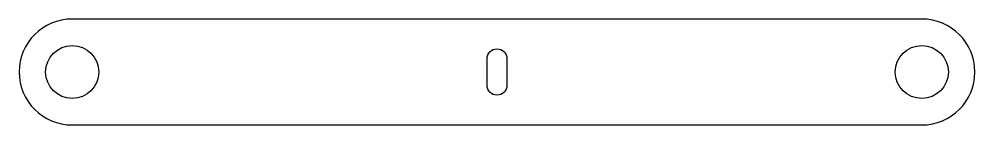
# Model space of a CAD drawing. Header units: millimetres. Extents: x -36 to 36, y -4 to 4.
import ezdxf

# ---------------------------------------------------------------- set-up
doc = ezdxf.new("R2010")
doc.units = ezdxf.units.MM

msp = doc.modelspace()

# ---------------------------------------------------------------- linework, layer by layer
at = {"linetype": 'Continuous', "flags": 128}
for points in [[(32, -4, 1), (32, 4), (-32, 4, 1), (-32, -4)], [(-0.75, -1), (-0.75, 1, -1), (0.75, 1), (0.75, -1, -1)]]:
    msp.add_lwpolyline(points, format="xyb", close=True, dxfattribs=at)
at = {"linetype": 'Continuous'}
for centre in [(-32, 0), (32, 0)]:
    msp.add_circle(centre, 2, dxfattribs=at)

doc.saveas('drawing.dxf')
